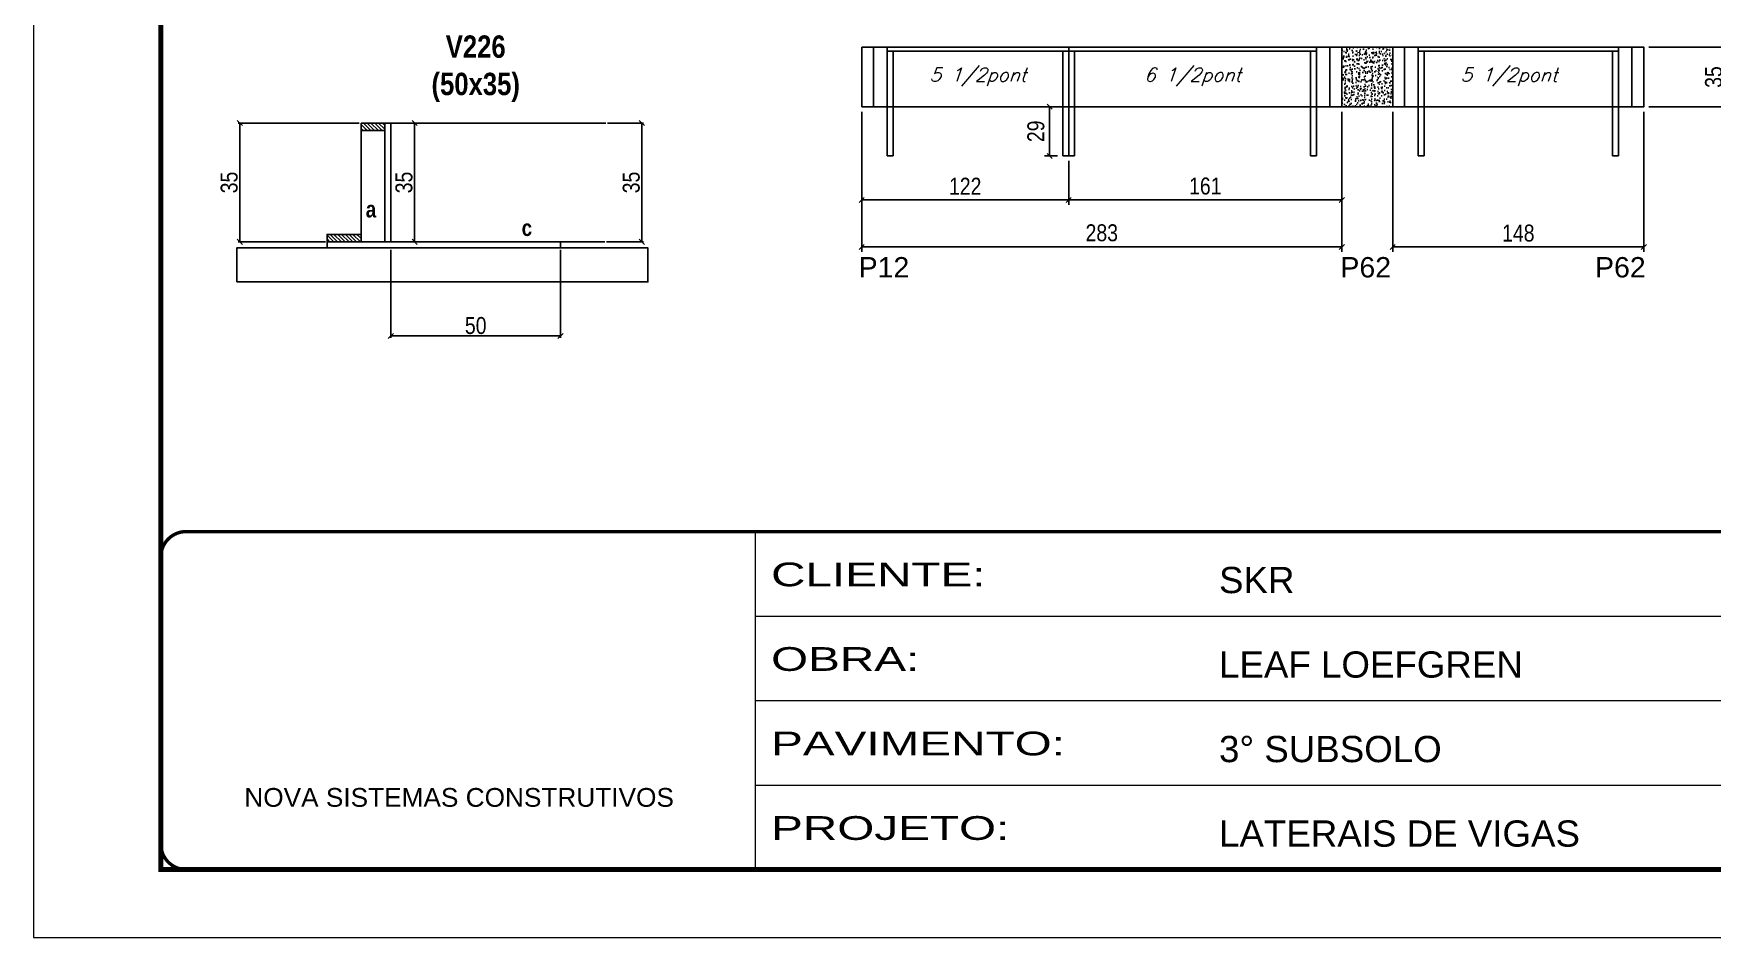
# Model space of a CAD drawing. Extents: x 3309 to 9590, y -2522 to 15424.
# Drawn here: x 6493 to 7482, y 12409 to 12942 of the extents above; entities that cross this region are included whole.
import ezdxf

# ---------------------------------------------------------------- set-up
doc = ezdxf.new("R2010")
doc.units = 0
doc.linetypes.add('CONTINUO', pattern=[0])
doc.linetypes.add('DASHED', pattern=[0.75, 0.5, -0.25])
for name, color, linetype in [('5', 5, 'Continuous'), ('barrote', 251, 'Continuous'), ('COTA', 241, 'Continuous'), ('detalhes', 4, 'Continuous'), ('NOMENCLATURA', 7, 'Continuous'), ('Painéis', 200, 'Continuous'), ('SARR_2.2x10', 60, 'Continuous'), ('SARR_2.2x7', 40, 'Continuous'), ('SARR_3.5x7', 81, 'Continuous'), ('texto', 7, 'Continuous')]:
    doc.layers.add(name, color=color, linetype=linetype)
for name, color, linetype, lineweight in [('CONCRETO', 251, 'Continuous', 25), ('Folhas', 255, 'Continuous', 9), ('SARRAFO DE PRESSAO', 251, 'DASHED', 9)]:
    doc.layers.add(name, color=color, linetype=linetype, lineweight=lineweight)
doc.styles.add('ARIAL', font='arial.ttf')
doc.styles.add('COTA TECNICA', font='techl___.ttf', dxfattribs={"height": 10})
doc.styles.add('COTA TECNICA 2X', font='techl___.ttf', dxfattribs={"height": 10})
doc.styles.add('Romans', font='romans.shx')
doc.styles.get("Standard").update_dxf_attribs({"font": 'arial.ttf'})
doc.styles.add('TECNICA', font='techb___.ttf', dxfattribs={"height": 10})
doc.styles.add('Tecnologia', font='')
doc.styles.get('Tecnologia').set_extended_font_data('Forgotten Futurist')
doc.dimstyles.new('PAINEL', dxfattribs={"dimtxt": 10, "dimasz": 3, "dimexe": 3, "dimexo": 3, "dimgap": 3, "dimtad": 1, "dimdec": 1, "dimzin": 12, "dimdsep": 46, "dimtxsty": 'COTA TECNICA', "dimblk1": 'OBLIQUE', "dimblk2": 'OBLIQUE', "dimsah": 1, "dimcen": 0.9, "dimclrd": 4, "dimclre": 4, "dimclrt": 240, "dimadec": 1, "dimazin": 3, "dimtfac": 1, "dimtdec": 1, "dimtmove": 0, "dimatfit": 3, "dimfxl": 1, "dimtolj": 1, "dimtzin": 12, "dimarcsym": 0})
doc.dimstyles.new('SECAO', dxfattribs={"dimscale": 0.333333, "dimtxt": 5, "dimasz": 9, "dimexe": 3, "dimexo": 3, "dimgap": 3, "dimtad": 1, "dimdec": 1, "dimlfac": 0.5, "dimzin": 12, "dimdsep": 46, "dimtxsty": 'COTA TECNICA 2X', "dimblk1": 'OBLIQUE', "dimblk2": 'OBLIQUE', "dimsah": 1, "dimcen": 0.9, "dimclrd": 4, "dimclre": 4, "dimclrt": 240, "dimadec": 1, "dimazin": 3, "dimtfac": 1, "dimtdec": 1, "dimtmove": 0, "dimatfit": 3, "dimfxl": 1, "dimtolj": 1, "dimtzin": 12, "dimarcsym": 0})

# ---------------------------------------------------------------- blocks, each defined once
blk = doc.blocks.new('9999999999')
at = {"color": 30, "linetype": 'CONTINUO'}
for p, q in [((98564.56, 34230.21), (98564.56, 34429.45)), ((98564.56, 34379.64), (99583.98, 34379.64)), ((98564.56, 34329.83), (99487.98, 34329.83)), ((98564.56, 34280.02), (99487.98, 34280.02))]:
    blk.add_line(p, q, dxfattribs=at)
at = {"color": 30, "linetype": 'CONTINUO', "const_width": 2}
blk.add_lwpolyline([(99583.98, 34230.21), (99583.98, 34414.45, 0.414214), (99568.98, 34429.45), (98228.98, 34429.45, 0.414214), (98213.98, 34414.45), (98213.98, 34245.21, 0.414214), (98228.98, 34230.21), (99583.98, 34230.21)], format="xyb", dxfattribs=at)
at = {"layer": 'Folhas'}
blk.add_lwpolyline([(98138.98, 34190.21), (99623.98, 34190.21), (99623.98, 35240.21), (98138.98, 35240.21)], close=True, dxfattribs=at)
at = {"layer": 'Folhas', "color": 30, "const_width": 3}
blk.add_lwpolyline([(98213.98, 34230.21), (99583.98, 34230.21), (99583.98, 35200.21), (98213.98, 35200.21)], close=True, dxfattribs=at)
at = {"color": 7, "linetype": 'Continuous', "ltscale": 5, "style": 'ARIAL'}
for s, height, p in [('SKR', 15.483, (98837.68, 34393.13)), ('LEAF LOEFGREN', 15.4829, (98837.68, 34343.32)), ('3° SUBSOLO', 15.483, (98837.68, 34293.51)), ('NOVA SISTEMAS CONSTRUTIVOS', 11.0592, (98263.19, 34267.21)), ('LATERAIS DE VIGAS', 15.4829, (98837.68, 34243.7))]:
    blk.add_text(s, height=height, dxfattribs=at).set_placement(p)
at = {"layer": 'Folhas', "color": 7, "style": 'Tecnologia', "width": 1.5}
for s, p in [('CLIENTE:', (98573.65, 34397.17)), ('OBRA:', (98573.65, 34347.31)), ('PAVIMENTO:', (98573.65, 34297.5)), ('PROJETO:', (98573.65, 34247.69))]:
    blk.add_text(s, height=14, dxfattribs=at).set_placement(p)
blk = doc.blocks.new('_Oblique')
at = {"color": 0, "linetype": 'ByBlock', "lineweight": -2}
blk.add_line((-0.5, -0.5), (0.5, 0.5), dxfattribs=at)
blk = doc.blocks.new('*D425')
at = {"layer": 'COTA', "color": 4, "linetype": 'ByBlock', "lineweight": -2, "transparency": 16777216}
for p, q in [((7263.96, 12895.94), (7263.96, 12841.02)), ((7102.96, 12866.94), (7102.96, 12841.02)), ((7263.96, 12844.02), (7102.96, 12844.02))]:
    blk.add_line(p, q, dxfattribs=at)
at = {"layer": 'Defpoints', "color": 0, "linetype": 'ByBlock', "transparency": 16777216}
for p in [(7263.96, 12898.94), (7102.96, 12869.94), (7102.96, 12844.02)]:
    blk.add_point(p, dxfattribs=at)
at = {"layer": 'COTA', "color": 4, "linetype": 'ByBlock', "lineweight": -2, "transparency": 16777216, "xscale": 3, "yscale": 3, "zscale": 3, "rotation": 180}
blk.add_blockref('_Oblique', (7102.96, 12844.02), dxfattribs=at)
at = {"layer": 'COTA', "color": 4, "linetype": 'ByBlock', "lineweight": -2, "transparency": 16777216, "xscale": 3, "yscale": 3, "zscale": 3}
blk.add_blockref('_Oblique', (7263.96, 12844.02), dxfattribs=at)
at = {"layer": 'COTA', "color": 240, "linetype": 'ByBlock', "transparency": 16777216, "insert": (7183.46, 12852.13), "char_height": 10, "attachment_point": 5, "style": 'COTA TECNICA'}
blk.add_mtext('\\A1;161', dxfattribs=at)
blk = doc.blocks.new('*D426')
at = {"layer": 'COTA', "color": 4, "linetype": 'ByBlock', "lineweight": -2, "transparency": 16777216}
for p, q in [((6980.96, 12895.94), (6980.96, 12841.02)), ((7102.96, 12866.94), (7102.96, 12841.02)), ((7102.96, 12844.02), (6980.96, 12844.02))]:
    blk.add_line(p, q, dxfattribs=at)
at = {"layer": 'Defpoints', "color": 0, "linetype": 'ByBlock', "transparency": 16777216}
for p in [(6980.96, 12898.94), (7102.96, 12869.94), (6980.96, 12844.02)]:
    blk.add_point(p, dxfattribs=at)
at = {"layer": 'COTA', "color": 4, "linetype": 'ByBlock', "lineweight": -2, "transparency": 16777216, "xscale": 3, "yscale": 3, "zscale": 3, "rotation": 180}
blk.add_blockref('_Oblique', (6980.96, 12844.02), dxfattribs=at)
at = {"layer": 'COTA', "color": 4, "linetype": 'ByBlock', "lineweight": -2, "transparency": 16777216, "xscale": 3, "yscale": 3, "zscale": 3}
blk.add_blockref('_Oblique', (7102.96, 12844.02), dxfattribs=at)
at = {"layer": 'COTA', "color": 240, "linetype": 'ByBlock', "transparency": 16777216, "insert": (7041.96, 12852.08), "char_height": 10, "attachment_point": 5, "style": 'COTA TECNICA'}
blk.add_mtext('\\A1;122', dxfattribs=at)
blk = doc.blocks.new('*D427')
at = {"layer": 'COTA', "color": 4, "linetype": 'ByBlock', "lineweight": -2, "transparency": 16777216}
for p, q in [((6980.96, 12895.94), (6980.96, 12813.31)), ((7263.96, 12895.94), (7263.96, 12813.31)), ((7263.96, 12816.31), (6980.96, 12816.31))]:
    blk.add_line(p, q, dxfattribs=at)
at = {"layer": 'Defpoints', "color": 0, "linetype": 'ByBlock', "transparency": 16777216}
for p in [(6980.96, 12898.94), (7263.96, 12898.94), (6980.96, 12816.31)]:
    blk.add_point(p, dxfattribs=at)
at = {"layer": 'COTA', "color": 4, "linetype": 'ByBlock', "lineweight": -2, "transparency": 16777216, "xscale": 3, "yscale": 3, "zscale": 3, "rotation": 180}
blk.add_blockref('_Oblique', (6980.96, 12816.31), dxfattribs=at)
at = {"layer": 'COTA', "color": 4, "linetype": 'ByBlock', "lineweight": -2, "transparency": 16777216, "xscale": 3, "yscale": 3, "zscale": 3}
blk.add_blockref('_Oblique', (7263.96, 12816.31), dxfattribs=at)
at = {"layer": 'COTA', "color": 240, "linetype": 'ByBlock', "transparency": 16777216, "insert": (7122.46, 12824.56), "char_height": 10, "attachment_point": 5, "style": 'COTA TECNICA'}
blk.add_mtext('\\A1;283', dxfattribs=at)
blk = doc.blocks.new('*D428')
at = {"layer": 'COTA', "color": 4, "lineweight": -2, "transparency": 16777216}
for p, q in [((7293.96, 12895.94), (7293.96, 12813.31)), ((7441.96, 12895.94), (7441.96, 12813.31)), ((7293.96, 12816.31), (7441.96, 12816.31))]:
    blk.add_line(p, q, dxfattribs=at)
at = {"layer": 'Defpoints', "color": 0, "transparency": 16777216}
for p in [(7293.96, 12898.94), (7441.96, 12898.94), (7441.96, 12816.31)]:
    blk.add_point(p, dxfattribs=at)
at = {"layer": 'COTA', "color": 4, "lineweight": -2, "transparency": 16777216, "xscale": 3, "yscale": 3, "zscale": 3, "rotation": 180}
blk.add_blockref('_Oblique', (7293.96, 12816.31), dxfattribs=at)
at = {"layer": 'COTA', "color": 4, "lineweight": -2, "transparency": 16777216, "xscale": 3, "yscale": 3, "zscale": 3}
blk.add_blockref('_Oblique', (7441.96, 12816.31), dxfattribs=at)
at = {"layer": 'COTA', "color": 240, "transparency": 16777216, "insert": (7367.96, 12824.41), "char_height": 10, "attachment_point": 5, "style": 'COTA TECNICA'}
blk.add_mtext('\\A1;148', dxfattribs=at)
blk = doc.blocks.new('*D429')
at = {"layer": 'COTA', "color": 4, "lineweight": -2, "transparency": 16777216}
for p, q in [((7444.96, 12933.94), (7494.29, 12933.94)), ((7491.29, 12933.94), (7491.29, 12898.94)), ((7444.96, 12898.94), (7494.29, 12898.94))]:
    blk.add_line(p, q, dxfattribs=at)
at = {"layer": 'Defpoints', "color": 0, "transparency": 16777216}
for p in [(7441.96, 12933.94), (7441.96, 12898.94), (7491.29, 12898.94)]:
    blk.add_point(p, dxfattribs=at)
at = {"layer": 'COTA', "color": 4, "lineweight": -2, "transparency": 16777216, "xscale": 3, "yscale": 3, "zscale": 3}
for p, rotation in [((7491.29, 12933.94), 90), ((7491.29, 12898.94), 270)]:
    blk.add_blockref('_Oblique', p, dxfattribs=dict(at, rotation=rotation))
at = {"layer": 'COTA', "color": 240, "transparency": 16777216, "insert": (7483.07, 12916.44), "char_height": 10, "attachment_point": 5, "rotation": 90, "style": 'COTA TECNICA'}
blk.add_mtext('\\A1;35', dxfattribs=at)
blk = doc.blocks.new('*D434')
at = {"layer": 'COTA', "color": 4, "lineweight": -2, "transparency": 16777216}
for p, q in [((6703.46, 12814.67), (6703.46, 12762.79)), ((6803.46, 12814.67), (6803.46, 12762.79)), ((6703.46, 12763.79), (6803.46, 12763.79))]:
    blk.add_line(p, q, dxfattribs=at)
at = {"layer": 'Defpoints', "color": 0, "transparency": 16777216}
for p in [(6703.46, 12815.67), (6803.46, 12815.67), (6803.46, 12763.79)]:
    blk.add_point(p, dxfattribs=at)
at = {"layer": 'COTA', "color": 4, "lineweight": -2, "transparency": 16777216, "xscale": 3, "yscale": 3, "zscale": 3, "rotation": 180}
blk.add_blockref('_Oblique', (6703.46, 12763.79), dxfattribs=at)
at = {"layer": 'COTA', "color": 4, "lineweight": -2, "transparency": 16777216, "xscale": 3, "yscale": 3, "zscale": 3}
blk.add_blockref('_Oblique', (6803.46, 12763.79), dxfattribs=at)
at = {"layer": 'COTA', "color": 240, "transparency": 16777216, "insert": (6753.46, 12769.9), "char_height": 10, "attachment_point": 5, "style": 'COTA TECNICA 2X'}
blk.add_mtext('\\A1;50', dxfattribs=at)
blk = doc.blocks.new('*D435')
at = {"layer": 'COTA', "color": 4, "lineweight": -2, "transparency": 16777216}
for p, q in [((6684.86, 12889.27), (6613.41, 12889.27)), ((6614.41, 12889.27), (6614.41, 12819.27)), ((6664.86, 12819.27), (6613.41, 12819.27))]:
    blk.add_line(p, q, dxfattribs=at)
at = {"layer": 'Defpoints', "color": 0, "transparency": 16777216}
for p in [(6685.86, 12889.27), (6614.41, 12819.27), (6665.86, 12819.27, 0)]:
    blk.add_point(p, dxfattribs=at)
at = {"layer": 'COTA', "color": 4, "lineweight": -2, "transparency": 16777216, "xscale": 3, "yscale": 3, "zscale": 3}
for p, rotation in [((6614.41, 12889.27), 90), ((6614.41, 12819.27), 270)]:
    blk.add_blockref('_Oblique', p, dxfattribs=dict(at, rotation=rotation))
at = {"layer": 'COTA', "color": 240, "transparency": 16777216, "insert": (6608.19, 12854.27), "char_height": 10, "attachment_point": 5, "rotation": 90, "style": 'COTA TECNICA 2X'}
blk.add_mtext('\\A1;35', dxfattribs=at)
blk = doc.blocks.new('*D436')
at = {"layer": 'COTA', "color": 4, "lineweight": -2, "transparency": 16777216}
for p, q in [((6704.46, 12889.27), (6718.43, 12889.27)), ((6717.43, 12819.27), (6717.43, 12889.27)), ((6704.46, 12819.27), (6718.43, 12819.27))]:
    blk.add_line(p, q, dxfattribs=at)
at = {"layer": 'Defpoints', "color": 0, "transparency": 16777216}
for p in [(6703.46, 12889.27), (6717.43, 12889.27), (6703.46, 12819.27)]:
    blk.add_point(p, dxfattribs=at)
at = {"layer": 'COTA', "color": 4, "lineweight": -2, "transparency": 16777216, "xscale": 3, "yscale": 3, "zscale": 3}
for p, rotation in [((6717.43, 12889.27), 90), ((6717.43, 12819.27), 270)]:
    blk.add_blockref('_Oblique', p, dxfattribs=dict(at, rotation=rotation))
at = {"layer": 'COTA', "color": 240, "transparency": 16777216, "insert": (6711.21, 12854.27), "char_height": 10, "attachment_point": 5, "rotation": 90, "style": 'COTA TECNICA 2X'}
blk.add_mtext('\\A1;35', dxfattribs=at)
blk = doc.blocks.new('*D437')
at = {"layer": 'COTA', "color": 4, "lineweight": -2, "transparency": 16777216}
for p, q in [((6831.16, 12889.27), (6852.38, 12889.27)), ((6851.38, 12819.27), (6851.38, 12889.27)), ((6830.51, 12819.27), (6852.38, 12819.27))]:
    blk.add_line(p, q, dxfattribs=at)
at = {"layer": 'Defpoints', "color": 0, "transparency": 16777216}
for p in [(6830.16, 12889.27), (6851.38, 12889.27), (6829.51, 12819.27)]:
    blk.add_point(p, dxfattribs=at)
at = {"layer": 'COTA', "color": 4, "lineweight": -2, "transparency": 16777216, "xscale": 3, "yscale": 3, "zscale": 3}
for p, rotation in [((6851.38, 12889.27), 90), ((6851.38, 12819.27), 270)]:
    blk.add_blockref('_Oblique', p, dxfattribs=dict(at, rotation=rotation))
at = {"layer": 'COTA', "color": 240, "transparency": 16777216, "insert": (6845.16, 12854.27), "char_height": 10, "attachment_point": 5, "rotation": 90, "style": 'COTA TECNICA 2X'}
blk.add_mtext('\\A1;35', dxfattribs=at)
blk = doc.blocks.new('*D1139')
at = {"layer": 'COTA', "color": 4, "lineweight": -2, "transparency": 16777216}
for p, q in [((7096.46, 12898.94), (7088.74, 12898.94)), ((7091.74, 12869.94), (7091.74, 12898.94)), ((7096.46, 12869.94), (7088.74, 12869.94))]:
    blk.add_line(p, q, dxfattribs=at)
at = {"layer": 'Defpoints', "color": 0, "transparency": 16777216}
for p in [(7091.74, 12898.94), (7099.46, 12898.94), (7099.46, 12869.94)]:
    blk.add_point(p, dxfattribs=at)
at = {"layer": 'COTA', "color": 4, "lineweight": -2, "transparency": 16777216, "xscale": 3, "yscale": 3, "zscale": 3}
for p, rotation in [((7091.74, 12898.94), 90), ((7091.74, 12869.94), 270)]:
    blk.add_blockref('_Oblique', p, dxfattribs=dict(at, rotation=rotation))
at = {"layer": 'COTA', "color": 240, "transparency": 16777216, "insert": (7083.66, 12884.44), "char_height": 10, "attachment_point": 5, "rotation": 90, "style": 'COTA TECNICA'}
blk.add_mtext('\\A1;29', dxfattribs=at)

msp = doc.modelspace()

# ---------------------------------------------------------------- hatches: boundary and pattern name
at = {"layer": 'COTA'}
h = msp.add_hatch(dxfattribs=at)
h.set_pattern_fill('AR-CONC', color=256, scale=0.03)
h.paths.add_polyline_path([(7293.96, 12933.94), (7263.96, 12933.94), (7263.96, 12898.94), (7293.96, 12898.94)])
at = {"layer": 'SARR_2.2x10'}
h = msp.add_hatch(dxfattribs=at)
h.set_pattern_fill('ANSI31', color=256, scale=0.5, angle=90)
h.set_pattern_definition([(135, (40011.2249, -110692.903), (-1.122532015, -1.122532015), [])])
h.paths.add_polyline_path([(6685.86, 12823.67), (6685.86, 12819.27), (6665.86, 12819.27), (6665.86, 12823.67)])
at = {"layer": 'SARR_2.2x7'}
h = msp.add_hatch(dxfattribs=at)
h.set_pattern_fill('ANSI31', color=256, scale=0.5, angle=90)
h.set_pattern_definition([(135, (39932.0249, -110627.303), (-1.122532015, -1.122532015), [])])
h.paths.add_polyline_path([(6699.86, 12889.27), (6699.86, 12884.87), (6685.86, 12884.87), (6685.86, 12889.27)])

# ---------------------------------------------------------------- linework, layer by layer
at = {"layer": 'barrote'}
msp.add_lwpolyline([(6612.63, 12795.67), (6854.98, 12795.67), (6854.98, 12815.67), (6612.63, 12815.67)], close=True, dxfattribs=at)
at = {"layer": 'CONCRETO', "linetype": 'Continuous'}
msp.add_line((6830.16, 12889.27), (6703.46, 12889.27), dxfattribs=at)
at = {"layer": 'COTA'}
for p, q in [((7263.96, 12933.94), (7293.96, 12933.94)), ((7102.96, 12898.94), (7102.96, 12869.94)), ((7263.96, 12898.94), (7293.96, 12898.94)), ((6999.46, 12869.94), (6995.96, 12869.94)), ((7106.46, 12869.94), (7099.46, 12869.94)), ((7248.96, 12869.94), (7245.46, 12869.94)), ((7312.46, 12869.94), (7308.96, 12869.94)), ((7423.46, 12869.94), (7426.96, 12869.94)), ((6803.46, 12819.27), (6803.46, 12815.67))]:
    msp.add_line(p, q, dxfattribs=at)
at = {"layer": 'Painéis', "linetype": 'ByBlock'}
for p, q in [((7263.96, 12933.94), (6980.96, 12933.94)), ((6980.96, 12898.94), (6980.96, 12933.94)), ((7102.96, 12898.94), (7102.96, 12933.94)), ((7263.96, 12898.94), (7263.96, 12933.94)), ((7263.96, 12898.94), (6980.96, 12898.94))]:
    msp.add_line(p, q, dxfattribs=at)
msp.add_lwpolyline([(7293.96, 12898.94), (7441.96, 12898.94), (7441.96, 12933.94), (7293.96, 12933.94)], close=True, dxfattribs=at)
at = {"layer": 'Painéis', "linetype": 'Continuous'}
msp.add_lwpolyline([(6699.86, 12819.27), (6699.86, 12889.27), (6703.46, 12889.27), (6703.46, 12819.27)], close=True, dxfattribs=at)
msp.add_lwpolyline([(6829.51, 12815.67), (6665.86, 12815.67), (6665.86, 12819.27), (6829.51, 12819.27)], dxfattribs=at)
at = {"layer": 'SARR_2.2x10'}
msp.add_lwpolyline([(6685.86, 12823.67), (6665.86, 12823.67), (6665.86, 12819.27), (6685.86, 12819.27)], close=True, dxfattribs=at)
at = {"layer": 'SARR_2.2x7', "linetype": 'Continuous'}
for p, q in [((6987.96, 12898.94), (6987.96, 12933.94)), ((7256.96, 12898.94), (7256.96, 12933.94)), ((7300.96, 12898.94), (7300.96, 12933.94)), ((7434.96, 12898.94), (7434.96, 12933.94)), ((7102.96, 12931.74), (6995.96, 12931.74)), ((7248.96, 12931.74), (7102.96, 12931.74)), ((7426.96, 12931.74), (7308.96, 12931.74))]:
    msp.add_line(p, q, dxfattribs=at)
at = {"layer": 'SARR_2.2x7', "elevation": 0}
msp.add_lwpolyline([(6685.86, 12889.27), (6699.86, 12889.27), (6699.86, 12884.87), (6685.86, 12884.87)], close=True, dxfattribs=at)
at = {"layer": 'SARR_3.5x7'}
for p, q in [((6995.96, 12933.94), (6995.96, 12869.94)), ((7248.96, 12933.94), (7248.96, 12869.94)), ((7308.96, 12933.94), (7308.96, 12869.94)), ((7426.96, 12933.94), (7426.96, 12869.94)), ((6999.46, 12931.74), (6999.46, 12869.94)), ((7099.46, 12931.74), (7099.46, 12869.94)), ((7106.46, 12931.74), (7106.46, 12869.94)), ((7245.46, 12931.74), (7245.46, 12869.94)), ((7312.46, 12931.74), (7312.46, 12869.94)), ((7423.46, 12931.74), (7423.46, 12869.94))]:
    msp.add_line(p, q, dxfattribs=at)
msp.add_lwpolyline([(6699.86, 12884.87), (6685.86, 12884.87), (6685.86, 12819.27), (6699.86, 12819.27)], close=True, dxfattribs=at)

# ---------------------------------------------------------------- block references
at = {"layer": 'SARRAFO DE PRESSAO', "color": 6, "linetype": 'ByBlock'}
msp.add_blockref('9999999999', (-91646.11, -21780.92), dxfattribs=at)

# ---------------------------------------------------------------- texts
at = {"layer": '5', "linetype": 'Continuous'}
for s, p in [('P12', (6979.17, 12798.3)), ('P62', (7263.12, 12798.3)), ('P62', (7413.2, 12798.3))]:
    msp.add_text(s, height=12, rotation=0.00004, dxfattribs=at).set_placement(p)
at = {"layer": 'detalhes', "style": 'TECNICA'}
for s, p in [('a', (6688.67, 12833.69)), ('c', (6780.56, 12822.74))]:
    msp.add_text(s, height=9.6, dxfattribs=at).set_placement(p)
at = {"layer": 'NOMENCLATURA', "insert": (6753.46, 12940.96), "char_height": 13.2, "attachment_point": 2, "style": 'TECNICA'}
msp.add_mtext_dynamic_manual_height_columns('V226\\P(50x35)', width=300.2766, gutter_width=1, heights=[0], dxfattribs=at)
at = {"layer": 'texto', "color": 2, "char_height": 8, "attachment_point": 5, "style": 'Romans'}
for s, insert in [('{\\Q19;\\C256;5 1/2pont}', (7049.46, 12916.44)), ('{\\Q19;\\C256;6 1/2pont}', (7175.96, 12916.44)), ('{\\Q19;\\C256;5 1/2pont}', (7362.46, 12916.44))]:
    msp.add_mtext(s, dxfattribs=dict(at, insert=insert))

# ---------------------------------------------------------------- dimensions: what is measured, and where the dimension line sits
at = {"layer": 'COTA'}
for base, p1, p2, dimstyle, picture, middle in [((7491.29, 12898.94), (7441.96, 12933.94), (7441.96, 12898.94), 'PAINEL', '*D429', (7483.07, 12916.44)), ((7091.74, 12898.94), (7099.46, 12869.94), (7099.46, 12898.94), 'PAINEL', '*D1139', (7083.66, 12884.44)), ((6614.41, 12819.27, 0), (6685.86, 12889.27), (6665.86, 12819.27), 'SECAO', '*D435', (6608.19, 12854.27, 0)), ((6717.43, 12889.27), (6703.46, 12819.27), (6703.46, 12889.27), 'SECAO', '*D436', (6711.21, 12854.27)), ((6851.38, 12889.27), (6829.51, 12819.27), (6830.16, 12889.27), 'SECAO', '*D437', (6845.16, 12854.27))]:
    dim = msp.add_linear_dim(base=base, p1=p1, p2=p2, angle=90, dimstyle=dimstyle, dxfattribs=at)
    dim.commit()
    dim.dimension.update_dxf_attribs({"geometry": picture, "text_midpoint": middle})
at = {"layer": 'COTA', "linetype": 'ByBlock'}
dim = msp.add_linear_dim(base=(6980.96, 12844.02), p1=(7102.96, 12869.94), p2=(6980.96, 12898.94), angle=180, dimstyle='PAINEL', override={"dimtmove": 1}, dxfattribs=at)
dim.commit()
dim.dimension.update_dxf_attribs({"geometry": '*D426', "text_midpoint": (7041.96, 12852.08)})
for base, p2, picture, middle in [((6980.96, 12816.31), (6980.96, 12898.94), '*D427', (7122.46, 12824.56)), ((7102.96, 12844.02), (7102.96, 12869.94), '*D425', (7183.46, 12852.13))]:
    dim = msp.add_linear_dim(base=base, p1=(7263.96, 12898.94), p2=p2, angle=180, dimstyle='PAINEL', dxfattribs=at)
    dim.commit()
    dim.dimension.update_dxf_attribs({"geometry": picture, "text_midpoint": middle})
at = {"layer": 'COTA'}
dim = msp.add_linear_dim(base=(7441.96, 12816.31), p1=(7293.96, 12898.94), p2=(7441.96, 12898.94), dimstyle='PAINEL', dxfattribs=at)
dim.commit()
dim.dimension.update_dxf_attribs({"geometry": '*D428', "text_midpoint": (7367.96, 12824.41)})
dim = msp.add_linear_dim(base=(6803.46, 12763.79), p1=(6703.46, 12815.67), p2=(6803.46, 12815.67), dimstyle='SECAO', dxfattribs=at)
dim.commit()
dim.dimension.update_dxf_attribs({"geometry": '*D434', "text_midpoint": (6753.46, 12763.79), "dimtype": 160})

doc.saveas('drawing.dxf')
